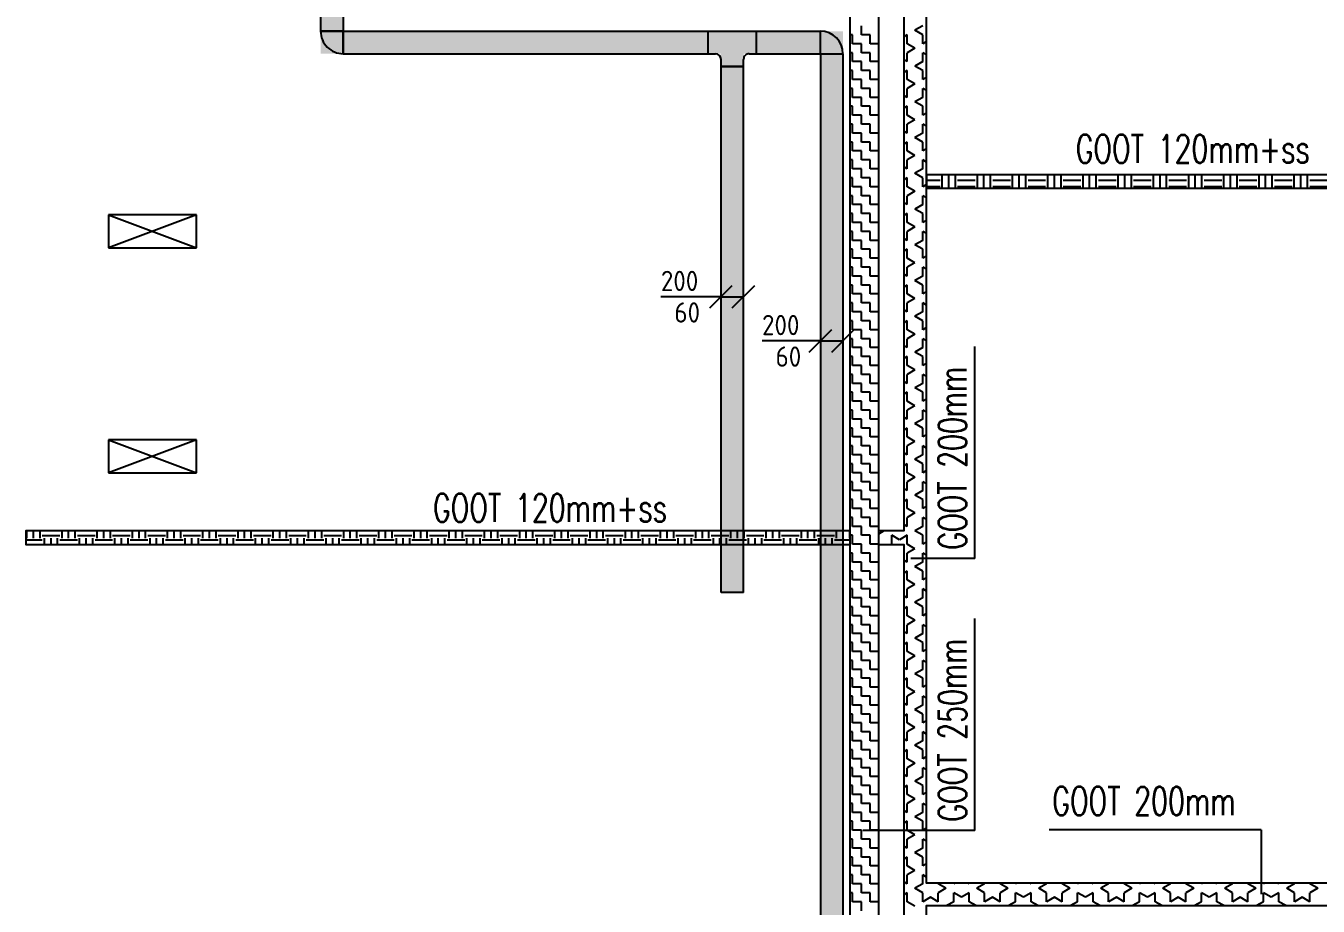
# Model space of a CAD drawing. Header units: millimetres. Extents: x -3262 to 113612, y 0 to 217318.
# Drawn here: x 91336 to 102807, y 54033 to 61852 of the extents above; entities that cross this region are included whole.
import ezdxf

# ---------------------------------------------------------------- set-up
doc = ezdxf.new("R2010")
doc.units = ezdxf.units.MM
doc.header["$LTSCALE"] = 100
for name, color, linetype in [('EL6131--_ENERGIEBEDR (1996)', 2, 'Continuous'), ('EL6131--_KG_D', 3, 'Continuous'), ('EL6131--_WG', 3, 'Continuous'), ('EM6131--_KG', 1, 'Continuous')]:
    doc.layers.add(name, color=color, linetype=linetype)
doc.styles.add('CofelyArial', font='arial.ttf')
doc.styles.add('ROMANS', font='ROMANS', dxfattribs={"width": 0.7})
doc.styles.add('STABICAD-018', font='ISOCP.SHX', dxfattribs={"height": 1.8})

# ---------------------------------------------------------------- blocks, each defined once
blk = doc.blocks.new('*X139')
at = {"color": 0}
for p, q in [((48301, 27480), (48301, 27601)), ((48359, 27480), (48359, 27601)), ((48288, 27461), (48408, 27461)), ((48288, 27402), (48408, 27402)), ((48288, 27344), (48408, 27344)), ((48301, 27168), (48301, 27324)), ((48359, 27168), (48359, 27324)), ((48288, 27148), (48408, 27148)), ((48288, 27090), (48408, 27090)), ((48288, 27031), (48408, 27031)), ((48301, 26855), (48301, 27012)), ((48359, 26855), (48359, 27012)), ((48288, 26836), (48408, 26836)), ((48288, 26777), (48408, 26777)), ((48288, 26719), (48408, 26719)), ((48301, 26543), (48301, 26699)), ((48359, 26543), (48359, 26699)), ((48288, 26523), (48408, 26523)), ((48288, 26465), (48408, 26465)), ((48288, 26406), (48408, 26406)), ((48301, 26230), (48301, 26387)), ((48359, 26230), (48359, 26387)), ((48288, 26211), (48408, 26211)), ((48288, 26152), (48408, 26152)), ((48288, 26094), (48408, 26094)), ((48301, 25918), (48301, 26074)), ((48359, 25918), (48359, 26074)), ((48288, 25898), (48408, 25898)), ((48288, 25840), (48408, 25840)), ((48288, 25781), (48408, 25781)), ((48301, 25605), (48301, 25762)), ((48359, 25605), (48359, 25762)), ((48288, 25586), (48408, 25586)), ((48288, 25527), (48408, 25527)), ((48288, 25469), (48408, 25469)), ((48301, 25293), (48301, 25449)), ((48359, 25293), (48359, 25449)), ((48288, 25273), (48408, 25273)), ((48288, 25215), (48408, 25215)), ((48288, 25156), (48408, 25156)), ((48301, 24980), (48301, 25137)), ((48359, 24980), (48359, 25137)), ((48288, 24961), (48408, 24961)), ((48288, 24902), (48408, 24902)), ((48288, 24844), (48408, 24844)), ((48301, 24668), (48301, 24824)), ((48359, 24668), (48359, 24824)), ((48288, 24648), (48408, 24648)), ((48288, 24590), (48408, 24590)), ((48288, 24531), (48408, 24531)), ((48301, 24355), (48301, 24512)), ((48359, 24355), (48359, 24512)), ((48288, 24336), (48408, 24336)), ((48288, 24277), (48408, 24277)), ((48288, 24219), (48408, 24219)), ((48301, 24043), (48301, 24199)), ((48359, 24043), (48359, 24199))]:
    blk.add_line(p, q, dxfattribs=at)
blk = doc.blocks.new('*X137')
at = {"color": 0}
for p, q in [((42324.21875, 35449.21875), (42324.21875, 35594.29876)), ((42343.75, 35585.9375), (42407.20564, 35585.9375)), ((42343.75, 35527.34375), (42407.20564, 35527.34375)), ((42343.75, 35468.75), (42407.20564, 35468.75)), ((42363.28125, 35292.96875), (42363.28125, 35449.21875)), ((42287.20564, 35429.6875), (42343.75, 35429.6875)), ((42287.20564, 35371.09375), (42343.75, 35371.09375)), ((42287.20564, 35312.5), (42343.75, 35312.5)), ((42324.21875, 35136.71875), (42324.21875, 35292.96875)), ((42343.75, 35273.4375), (42407.20564, 35273.4375)), ((42287.20564, 35117.1875), (42343.75, 35117.1875)), ((42343.75, 35214.84375), (42407.20564, 35214.84375)), ((42343.75, 35156.25), (42407.20564, 35156.25)), ((42363.28125, 34980.46875), (42363.28125, 35136.71875)), ((42287.20564, 35058.59375), (42343.75, 35058.59375)), ((42287.20564, 35000), (42343.75, 35000)), ((42324.21875, 34824.21875), (42324.21875, 34980.46875)), ((42343.75, 34960.9375), (42407.20564, 34960.9375)), ((42343.75, 34902.34375), (42407.20564, 34902.34375)), ((42287.20564, 34804.6875), (42343.75, 34804.6875)), ((42343.75, 34843.75), (42407.20564, 34843.75)), ((42363.28125, 34667.96875), (42363.28125, 34824.21875)), ((42287.20564, 34746.09375), (42343.75, 34746.09375)), ((42287.20564, 34687.5), (42343.75, 34687.5)), ((42324.21875, 34511.71875), (42324.21875, 34667.96875)), ((42343.75, 34648.4375), (42407.20564, 34648.4375)), ((42343.75, 34589.84375), (42407.20564, 34589.84375)), ((42343.75, 34531.25), (42407.20564, 34531.25)), ((42287.20564, 34492.1875), (42343.75, 34492.1875)), ((42287.20564, 34433.59375), (42343.75, 34433.59375)), ((42363.28125, 34355.46875), (42363.28125, 34511.71875)), ((42287.20564, 34375), (42343.75, 34375)), ((42324.21875, 34199.21875), (42324.21875, 34355.46875)), ((42343.75, 34335.9375), (42407.20564, 34335.9375)), ((42343.75, 34277.34375), (42407.20564, 34277.34375)), ((42343.75, 34218.75), (42407.20564, 34218.75)), ((42363.28125, 34042.96875), (42363.28125, 34199.21875)), ((42287.20564, 34179.6875), (42343.75, 34179.6875)), ((42287.20564, 34121.09375), (42343.75, 34121.09375)), ((42287.20564, 34062.5), (42343.75, 34062.5)), ((42324.21875, 33886.71875), (42324.21875, 34042.96875)), ((42343.75, 34023.4375), (42407.20564, 34023.4375)), ((42343.75, 33964.84375), (42407.20564, 33964.84375)), ((42287.20564, 33867.1875), (42343.75, 33867.1875)), ((42343.75, 33906.25), (42407.20564, 33906.25)), ((42363.28125, 33730.46875), (42363.28125, 33886.71875)), ((42287.20564, 33808.59375), (42343.75, 33808.59375)), ((42287.20564, 33750), (42343.75, 33750)), ((42324.21875, 33574.21875), (42324.21875, 33730.46875)), ((42343.75, 33710.9375), (42407.20564, 33710.9375)), ((42343.75, 33652.34375), (42407.20564, 33652.34375)), ((42287.20564, 33554.6875), (42343.75, 33554.6875)), ((42287.20564, 33496.09375), (42343.75, 33496.09375)), ((42343.75, 33593.75), (42407.20564, 33593.75)), ((42363.28125, 33417.96875), (42363.28125, 33574.21875)), ((42287.20564, 33437.5), (42343.75, 33437.5)), ((42324.21875, 33261.71875), (42324.21875, 33417.96875)), ((42343.75, 33398.4375), (42407.20564, 33398.4375)), ((42343.75, 33339.84375), (42407.20564, 33339.84375)), ((42343.75, 33281.25), (42407.20564, 33281.25)), ((42287.20564, 33242.1875), (42343.75, 33242.1875)), ((42287.20564, 33183.59375), (42343.75, 33183.59375)), ((42363.28125, 33105.46875), (42363.28125, 33261.71875)), ((42287.20564, 33125), (42343.75, 33125)), ((42324.21875, 32949.21875), (42324.21875, 33105.46875)), ((42343.75, 33085.9375), (42407.20564, 33085.9375)), ((42287.20564, 32929.6875), (42343.75, 32929.6875)), ((42343.75, 33027.34375), (42407.20564, 33027.34375)), ((42343.75, 32968.75), (42407.20564, 32968.75)), ((42363.28125, 32792.96875), (42363.28125, 32949.21875)), ((42287.20564, 32871.09375), (42343.75, 32871.09375)), ((42287.20564, 32812.5), (42343.75, 32812.5)), ((42324.21875, 32636.71875), (42324.21875, 32792.96875)), ((42343.75, 32773.4375), (42407.20564, 32773.4375)), ((42343.75, 32714.84375), (42407.20564, 32714.84375)), ((42287.20564, 32617.1875), (42343.75, 32617.1875)), ((42343.75, 32656.25), (42407.20564, 32656.25)), ((42363.28125, 32480.46875), (42363.28125, 32636.71875)), ((42287.20564, 32558.59375), (42343.75, 32558.59375)), ((42287.20564, 32500), (42343.75, 32500)), ((42324.21875, 32324.21875), (42324.21875, 32480.46875)), ((42343.75, 32460.9375), (42407.20564, 32460.9375)), ((42343.75, 32402.34375), (42407.20564, 32402.34375)), ((42287.20564, 32304.6875), (42343.75, 32304.6875)), ((42287.20564, 32246.09375), (42343.75, 32246.09375)), ((42343.75, 32343.75), (42407.20564, 32343.75)), ((42363.28125, 32167.96875), (42363.28125, 32324.21875)), ((42287.20564, 32187.5), (42343.75, 32187.5)), ((42324.21875, 32011.71875), (42324.21875, 32167.96875)), ((42343.75, 32148.4375), (42407.20564, 32148.4375)), ((42343.75, 32089.84375), (42407.20564, 32089.84375)), ((42343.75, 32031.25), (42407.20564, 32031.25)), ((42363.28125, 31855.46875), (42363.28125, 32011.71875)), ((42287.20564, 31992.1875), (42343.75, 31992.1875)), ((42287.20564, 31933.59375), (42343.75, 31933.59375)), ((42287.20564, 31875), (42343.75, 31875)), ((42324.21875, 31699.21875), (42324.21875, 31855.46875)), ((42343.75, 31835.9375), (42407.20564, 31835.9375)), ((42343.75, 31777.34375), (42407.20564, 31777.34375)), ((42287.20564, 31679.6875), (42343.75, 31679.6875)), ((42343.75, 31718.75), (42407.20564, 31718.75)), ((42363.28125, 31542.96875), (42363.28125, 31699.21875)), ((42287.20564, 31621.09375), (42343.75, 31621.09375)), ((42287.20564, 31562.5), (42343.75, 31562.5)), ((42324.21875, 31386.71875), (42324.21875, 31542.96875)), ((42343.75, 31523.4375), (42407.20564, 31523.4375)), ((42343.75, 31464.84375), (42407.20564, 31464.84375)), ((42287.20564, 31367.1875), (42343.75, 31367.1875)), ((42343.75, 31406.25), (42407.20564, 31406.25)), ((42363.28125, 31230.46875), (42363.28125, 31386.71875)), ((42287.20564, 31308.59375), (42343.75, 31308.59375)), ((42287.20564, 31250), (42343.75, 31250)), ((42324.21875, 31074.21875), (42324.21875, 31230.46875)), ((42343.75, 31210.9375), (42407.20564, 31210.9375)), ((42343.75, 31152.34375), (42407.20564, 31152.34375)), ((42343.75, 31093.75), (42407.20564, 31093.75)), ((42287.20564, 31054.6875), (42343.75, 31054.6875)), ((42287.20564, 30996.09375), (42343.75, 30996.09375)), ((42363.28125, 30917.96875), (42363.28125, 31074.21875)), ((42287.20564, 30937.5), (42343.75, 30937.5)), ((42324.21875, 30761.71875), (42324.21875, 30917.96875)), ((42343.75, 30898.4375), (42407.20564, 30898.4375)), ((42287.20564, 30742.1875), (42343.75, 30742.1875)), ((42343.75, 30839.84375), (42407.20564, 30839.84375)), ((42343.75, 30781.25), (42407.20564, 30781.25)), ((42363.28125, 30605.46875), (42363.28125, 30761.71875)), ((42287.20564, 30683.59375), (42343.75, 30683.59375)), ((42287.20564, 30625), (42343.75, 30625)), ((42324.21875, 30449.21875), (42324.21875, 30605.46875)), ((42343.75, 30585.9375), (42407.20564, 30585.9375)), ((42343.75, 30527.34375), (42407.20564, 30527.34375)), ((42287.20564, 30429.6875), (42343.75, 30429.6875)), ((42343.75, 30468.75), (42407.20564, 30468.75)), ((42363.28125, 30292.96875), (42363.28125, 30449.21875)), ((42287.20564, 30371.09375), (42343.75, 30371.09375)), ((42287.20564, 30312.5), (42343.75, 30312.5)), ((42324.21875, 30136.71875), (42324.21875, 30292.96875)), ((42343.75, 30273.4375), (42407.20564, 30273.4375)), ((42343.75, 30214.84375), (42407.20564, 30214.84375)), ((42287.20564, 30117.1875), (42343.75, 30117.1875)), ((42287.20564, 30058.59375), (42343.75, 30058.59375)), ((42343.75, 30156.25), (42407.20564, 30156.25)), ((42363.28125, 29980.46875), (42363.28125, 30136.71875)), ((42287.20564, 30000), (42343.75, 30000)), ((42324.21875, 29824.21875), (42324.21875, 29980.46875)), ((42343.75, 29960.9375), (42407.20564, 29960.9375)), ((42343.75, 29902.34375), (42407.20564, 29902.34375)), ((42343.75, 29843.75), (42407.20564, 29843.75)), ((42363.28125, 29667.96875), (42363.28125, 29824.21875)), ((42287.20564, 29804.6875), (42343.75, 29804.6875)), ((42287.20564, 29746.09375), (42343.75, 29746.09375)), ((42287.20564, 29687.5), (42343.75, 29687.5)), ((42324.21875, 29511.71875), (42324.21875, 29667.96875)), ((42343.75, 29648.4375), (42407.20564, 29648.4375)), ((42287.20564, 29492.1875), (42343.75, 29492.1875)), ((42343.75, 29589.84375), (42407.20564, 29589.84375)), ((42343.75, 29531.25), (42407.20564, 29531.25)), ((42363.28125, 29355.46875), (42363.28125, 29511.71875)), ((42287.20564, 29433.59375), (42343.75, 29433.59375)), ((42287.20564, 29375), (42343.75, 29375)), ((42324.21875, 29199.21875), (42324.21875, 29355.46875)), ((42343.75, 29335.9375), (42407.20564, 29335.9375)), ((42343.75, 29277.34375), (42407.20564, 29277.34375)), ((42287.20564, 29179.6875), (42343.75, 29179.6875)), ((42343.75, 29218.75), (42407.20564, 29218.75)), ((42363.28125, 29042.96875), (42363.28125, 29199.21875)), ((42287.20564, 29121.09375), (42343.75, 29121.09375)), ((42287.20564, 29062.5), (42343.75, 29062.5)), ((42324.21875, 28886.71875), (42324.21875, 29042.96875)), ((42343.75, 29023.4375), (42407.20564, 29023.4375)), ((42343.75, 28964.84375), (42407.20564, 28964.84375)), ((42343.75, 28906.25), (42407.20564, 28906.25)), ((42287.20564, 28867.1875), (42343.75, 28867.1875)), ((42287.20564, 28808.59375), (42343.75, 28808.59375)), ((42363.28125, 28730.46875), (42363.28125, 28886.71875)), ((42287.20564, 28750), (42343.75, 28750)), ((42324.21875, 28574.21875), (42324.21875, 28730.46875)), ((42343.75, 28710.9375), (42407.20564, 28710.9375)), ((42343.75, 28652.34375), (42407.20564, 28652.34375)), ((42343.75, 28593.75), (42407.20564, 28593.75)), ((42363.28125, 28417.96875), (42363.28125, 28574.21875)), ((42287.20564, 28554.6875), (42343.75, 28554.6875)), ((42287.20564, 28496.09375), (42343.75, 28496.09375)), ((42287.20564, 28437.5), (42343.75, 28437.5)), ((42324.21875, 28276.51456), (42324.21875, 28417.96875)), ((42343.75, 28398.4375), (42407.20564, 28398.4375)), ((42343.75, 28339.84375), (42407.20564, 28339.84375)), ((42343.75, 28281.25), (42407.20564, 28281.25))]:
    blk.add_line(p, q, dxfattribs=at)
blk = doc.blocks.new('*X105')
at = {"color": 0}
for p, q in [((42346, 27979), (42318, 28027)), ((42227, 27909), (42226, 27912)), ((42227, 27909), (42307, 27909)), ((42267, 27840), (42307, 27909)), ((39013, 27703), (39052, 27771)), ((39052, 27771), (39132, 27771)), ((39132, 27771), (39115, 27801)), ((39211, 27771), (39228, 27801)), ((39211, 27771), (39291, 27771)), ((39330, 27703), (39291, 27771)), ((39330, 27703), (39370, 27771)), ((39370, 27771), (39449, 27771)), ((39449, 27771), (39432, 27801)), ((39529, 27771), (39546, 27801)), ((39529, 27771), (39608, 27771)), ((39648, 27703), (39608, 27771)), ((39648, 27703), (39687, 27771)), ((39687, 27771), (39767, 27771)), ((39767, 27771), (39750, 27801)), ((39846, 27771), (39863, 27801)), ((39846, 27771), (39926, 27771)), ((39965, 27703), (39926, 27771)), ((39965, 27703), (40005, 27771)), ((40005, 27771), (40084, 27771)), ((40084, 27771), (40067, 27801)), ((40164, 27771), (40181, 27801)), ((40164, 27771), (40243, 27771)), ((40283, 27703), (40243, 27771)), ((40283, 27703), (40322, 27771)), ((40322, 27771), (40402, 27771)), ((40402, 27771), (40385, 27801)), ((40481, 27771), (40498, 27801)), ((40481, 27771), (40561, 27771)), ((40600, 27703), (40561, 27771)), ((40600, 27703), (40640, 27771)), ((40640, 27771), (40719, 27771)), ((40719, 27771), (40702, 27801)), ((40799, 27771), (40816, 27801)), ((40799, 27771), (40878, 27771)), ((40918, 27703), (40878, 27771)), ((40918, 27703), (40957, 27771)), ((40957, 27771), (41037, 27771)), ((41037, 27771), (41020, 27801)), ((41116, 27771), (41133, 27801)), ((41116, 27771), (41196, 27771)), ((41235, 27703), (41196, 27771)), ((41235, 27703), (41275, 27771)), ((41275, 27771), (41354, 27771)), ((41354, 27771), (41337, 27801)), ((41434, 27771), (41451, 27801)), ((41434, 27771), (41513, 27771)), ((41553, 27703), (41513, 27771)), ((41553, 27703), (41592, 27771)), ((41592, 27771), (41672, 27771)), ((41672, 27771), (41655, 27801)), ((41751, 27771), (41768, 27801)), ((41751, 27771), (41831, 27771)), ((41870, 27703), (41831, 27771)), ((41870, 27703), (41910, 27771)), ((41910, 27771), (41989, 27771)), ((41989, 27771), (41972, 27801)), ((42069, 27771), (42086, 27801)), ((42069, 27771), (42148, 27771)), ((42188, 27703), (42148, 27771)), ((42188, 27703), (42227, 27771)), ((42227, 27771), (42307, 27771)), ((42307, 27771), (42267, 27840)), ((42386, 27771), (42403, 27801)), ((42386, 27771), (42466, 27771)), ((42505, 27703), (42466, 27771)), ((42505, 27703), (42545, 27771)), ((42545, 27771), (42624, 27771)), ((42624, 27771), (42607, 27801)), ((42704, 27771), (42721, 27801)), ((42704, 27771), (42783, 27771)), ((42823, 27703), (42783, 27771)), ((42823, 27703), (42862, 27771)), ((42862, 27771), (42942, 27771)), ((42942, 27771), (42925, 27801)), ((43021, 27771), (43038, 27801)), ((43021, 27771), (43101, 27771)), ((43140, 27703), (43101, 27771)), ((43140, 27703), (43180, 27771)), ((43180, 27771), (43259, 27771)), ((43259, 27771), (43242, 27801)), ((43339, 27771), (43356, 27801)), ((43339, 27771), (43418, 27771)), ((43458, 27703), (43418, 27771)), ((43458, 27703), (43497, 27771)), ((43497, 27771), (43577, 27771)), ((43577, 27771), (43560, 27801)), ((43656, 27771), (43673, 27801)), ((43656, 27771), (43736, 27771)), ((43775, 27703), (43736, 27771)), ((43775, 27703), (43815, 27771)), ((43815, 27771), (43894, 27771)), ((43894, 27771), (43877, 27801)), ((43974, 27771), (43991, 27801)), ((43974, 27771), (44053, 27771)), ((44093, 27703), (44053, 27771)), ((44093, 27703), (44132, 27771)), ((44132, 27771), (44212, 27771)), ((44212, 27771), (44195, 27801)), ((44291, 27771), (44308, 27801)), ((44291, 27771), (44371, 27771)), ((44410, 27703), (44371, 27771)), ((44410, 27703), (44450, 27771)), ((44450, 27771), (44529, 27771)), ((44529, 27771), (44512, 27801)), ((44609, 27771), (44626, 27801)), ((44609, 27771), (44688, 27771)), ((44728, 27703), (44688, 27771)), ((44728, 27703), (44767, 27771)), ((44767, 27771), (44847, 27771)), ((44847, 27771), (44830, 27801)), ((44926, 27771), (44943, 27801)), ((44926, 27771), (45006, 27771)), ((45045, 27703), (45006, 27771)), ((45045, 27703), (45085, 27771)), ((45085, 27771), (45164, 27771)), ((45164, 27771), (45147, 27801)), ((45244, 27771), (45261, 27801)), ((45244, 27771), (45323, 27771)), ((45363, 27703), (45323, 27771)), ((45363, 27703), (45402, 27771)), ((45402, 27771), (45482, 27771)), ((45482, 27771), (45465, 27801)), ((45561, 27771), (45578, 27801)), ((45561, 27771), (45641, 27771)), ((45680, 27703), (45641, 27771)), ((45680, 27703), (45720, 27771)), ((45720, 27771), (45799, 27771)), ((45799, 27771), (45782, 27801)), ((45879, 27771), (45896, 27801)), ((45879, 27771), (45958, 27771)), ((45998, 27703), (45958, 27771)), ((45998, 27703), (46037, 27771)), ((46037, 27771), (46117, 27771)), ((46117, 27771), (46100, 27801)), ((46196, 27771), (46213, 27801)), ((46196, 27771), (46276, 27771)), ((46315, 27703), (46276, 27771)), ((46315, 27703), (46355, 27771)), ((46355, 27771), (46434, 27771)), ((46434, 27771), (46417, 27801)), ((46514, 27771), (46531, 27801)), ((46514, 27771), (46593, 27771)), ((46633, 27703), (46593, 27771)), ((46633, 27703), (46672, 27771)), ((46672, 27771), (46752, 27771)), ((46752, 27771), (46735, 27801)), ((39132, 27634), (39172, 27703)), ((39211, 27634), (39172, 27703)), ((39449, 27634), (39489, 27703)), ((39529, 27634), (39489, 27703)), ((39767, 27634), (39807, 27703)), ((39846, 27634), (39807, 27703)), ((40084, 27634), (40124, 27703)), ((40164, 27634), (40124, 27703)), ((40402, 27634), (40442, 27703)), ((40481, 27634), (40442, 27703)), ((40719, 27634), (40759, 27703)), ((40799, 27634), (40759, 27703)), ((41037, 27634), (41077, 27703)), ((41116, 27634), (41077, 27703)), ((41354, 27634), (41394, 27703)), ((41434, 27634), (41394, 27703)), ((41672, 27634), (41712, 27703)), ((41751, 27634), (41712, 27703)), ((41989, 27634), (42029, 27703)), ((42069, 27634), (42029, 27703)), ((42307, 27634), (42347, 27703)), ((42386, 27634), (42347, 27703)), ((42624, 27634), (42664, 27703)), ((42704, 27634), (42664, 27703)), ((42942, 27634), (42982, 27703)), ((43021, 27634), (42982, 27703)), ((43259, 27634), (43299, 27703)), ((43339, 27634), (43299, 27703)), ((43577, 27634), (43617, 27703)), ((43656, 27634), (43617, 27703)), ((43894, 27634), (43934, 27703)), ((43974, 27634), (43934, 27703)), ((44212, 27634), (44252, 27703)), ((44291, 27634), (44252, 27703)), ((44529, 27634), (44569, 27703)), ((44609, 27634), (44569, 27703)), ((44847, 27634), (44887, 27703)), ((44926, 27634), (44887, 27703)), ((45164, 27634), (45204, 27703)), ((45244, 27634), (45204, 27703)), ((45482, 27634), (45522, 27703)), ((45561, 27634), (45522, 27703)), ((45799, 27634), (45839, 27703)), ((45879, 27634), (45839, 27703)), ((46117, 27634), (46157, 27703)), ((46196, 27634), (46157, 27703)), ((46434, 27634), (46474, 27703)), ((46514, 27634), (46474, 27703)), ((46752, 27634), (46792, 27703)), ((46831, 27634), (46792, 27703)), ((39052, 27634), (39132, 27634)), ((39092, 27565), (39052, 27634)), ((39052, 27496), (39092, 27565)), ((39211, 27634), (39291, 27634)), ((39272, 27601), (39291, 27634)), ((39370, 27634), (39449, 27634)), ((39389, 27601), (39370, 27634)), ((39529, 27634), (39608, 27634)), ((39589, 27601), (39608, 27634)), ((39706, 27601), (39687, 27634)), ((39687, 27634), (39767, 27634)), ((39846, 27634), (39926, 27634)), ((39907, 27601), (39926, 27634)), ((40005, 27634), (40084, 27634)), ((40024, 27601), (40005, 27634)), ((40164, 27634), (40243, 27634)), ((40224, 27601), (40243, 27634)), ((40322, 27634), (40402, 27634)), ((40341, 27601), (40322, 27634)), ((40481, 27634), (40561, 27634)), ((40542, 27601), (40561, 27634)), ((40640, 27634), (40719, 27634)), ((40659, 27601), (40640, 27634)), ((40799, 27634), (40878, 27634)), ((40859, 27601), (40878, 27634)), ((40976, 27601), (40957, 27634)), ((40957, 27634), (41037, 27634)), ((41116, 27634), (41196, 27634)), ((41177, 27601), (41196, 27634)), ((41275, 27634), (41354, 27634)), ((41294, 27601), (41275, 27634)), ((41434, 27634), (41513, 27634)), ((41494, 27601), (41513, 27634)), ((41592, 27634), (41672, 27634)), ((41611, 27601), (41592, 27634)), ((41751, 27634), (41831, 27634)), ((41812, 27601), (41831, 27634)), ((41910, 27634), (41989, 27634)), ((41929, 27601), (41910, 27634)), ((42069, 27634), (42148, 27634)), ((42129, 27601), (42148, 27634)), ((42246, 27601), (42227, 27634)), ((42227, 27634), (42307, 27634)), ((42386, 27634), (42466, 27634)), ((42447, 27601), (42466, 27634)), ((42545, 27634), (42624, 27634)), ((42564, 27601), (42545, 27634)), ((42704, 27634), (42783, 27634)), ((42764, 27601), (42783, 27634)), ((42862, 27634), (42942, 27634)), ((42881, 27601), (42862, 27634)), ((43021, 27634), (43101, 27634)), ((43082, 27601), (43101, 27634)), ((43180, 27634), (43259, 27634)), ((43199, 27601), (43180, 27634)), ((43339, 27634), (43418, 27634)), ((43399, 27601), (43418, 27634)), ((43516, 27601), (43497, 27634)), ((43497, 27634), (43577, 27634)), ((43656, 27634), (43736, 27634)), ((43717, 27601), (43736, 27634)), ((43815, 27634), (43894, 27634)), ((43834, 27601), (43815, 27634)), ((43974, 27634), (44053, 27634)), ((44034, 27601), (44053, 27634)), ((44132, 27634), (44212, 27634)), ((44151, 27601), (44132, 27634)), ((44291, 27634), (44371, 27634)), ((44352, 27601), (44371, 27634)), ((44450, 27634), (44529, 27634)), ((44469, 27601), (44450, 27634)), ((44609, 27634), (44688, 27634)), ((44669, 27601), (44688, 27634)), ((44786, 27601), (44767, 27634)), ((44767, 27634), (44847, 27634)), ((44926, 27634), (45006, 27634)), ((44987, 27601), (45006, 27634)), ((45085, 27634), (45164, 27634)), ((45104, 27601), (45085, 27634)), ((45244, 27634), (45323, 27634)), ((45304, 27601), (45323, 27634)), ((45402, 27634), (45482, 27634)), ((45421, 27601), (45402, 27634)), ((45561, 27634), (45641, 27634)), ((45622, 27601), (45641, 27634)), ((45720, 27634), (45799, 27634)), ((45739, 27601), (45720, 27634)), ((45879, 27634), (45958, 27634)), ((45939, 27601), (45958, 27634)), ((46056, 27601), (46037, 27634)), ((46037, 27634), (46117, 27634)), ((46196, 27634), (46276, 27634)), ((46257, 27601), (46276, 27634)), ((46355, 27634), (46434, 27634)), ((46374, 27601), (46355, 27634)), ((46514, 27634), (46593, 27634)), ((46574, 27601), (46593, 27634)), ((46672, 27634), (46752, 27634)), ((46691, 27601), (46672, 27634)), ((39052, 27359), (39018, 27419)), ((39052, 27496), (39132, 27496)), ((39172, 27428), (39132, 27496)), ((39172, 27428), (39211, 27496)), ((39211, 27496), (39218, 27496)), ((39052, 27359), (39132, 27359)), ((39092, 27290), (39132, 27359)), ((39211, 27359), (39218, 27359)), ((39218, 27347), (39211, 27359)), ((39018, 27161), (39052, 27221)), ((39052, 27221), (39132, 27221)), ((39132, 27221), (39092, 27290)), ((39211, 27221), (39218, 27233)), ((39211, 27221), (39218, 27221)), ((39052, 27084), (39132, 27084)), ((39092, 27015), (39052, 27084)), ((39132, 27084), (39172, 27153)), ((39211, 27084), (39172, 27153)), ((39211, 27084), (39218, 27084)), ((39052, 26946), (39092, 27015)), ((39052, 26809), (39018, 26869)), ((39052, 26946), (39132, 26946)), ((39172, 26878), (39132, 26946)), ((39172, 26878), (39211, 26946)), ((39211, 26946), (39218, 26946)), ((39052, 26809), (39132, 26809)), ((39092, 26740), (39132, 26809)), ((39132, 26671), (39092, 26740)), ((39211, 26809), (39218, 26809)), ((39218, 26797), (39211, 26809)), ((39018, 26611), (39052, 26671)), ((39052, 26671), (39132, 26671)), ((39211, 26671), (39218, 26683)), ((39211, 26671), (39218, 26671)), ((39052, 26534), (39132, 26534)), ((39092, 26465), (39052, 26534)), ((39132, 26534), (39172, 26603)), ((39211, 26534), (39172, 26603)), ((39211, 26534), (39218, 26534)), ((39052, 26396), (39092, 26465)), ((39052, 26396), (39132, 26396)), ((39172, 26328), (39132, 26396)), ((39172, 26328), (39211, 26396)), ((39211, 26396), (39218, 26396)), ((39052, 26259), (39018, 26319)), ((39052, 26259), (39132, 26259)), ((39092, 26190), (39132, 26259)), ((39132, 26121), (39092, 26190)), ((39211, 26259), (39218, 26259)), ((39218, 26248), (39211, 26259)), ((39018, 26061), (39052, 26121)), ((39052, 26121), (39132, 26121)), ((39132, 25984), (39172, 26053)), ((39211, 25984), (39172, 26053)), ((39211, 26121), (39218, 26133)), ((39211, 26121), (39218, 26121)), ((39052, 25984), (39132, 25984)), ((39092, 25915), (39052, 25984)), ((39211, 25984), (39218, 25984)), ((39052, 25847), (39092, 25915)), ((39052, 25847), (39132, 25847)), ((39172, 25778), (39132, 25847)), ((39172, 25778), (39211, 25847)), ((39211, 25847), (39218, 25847)), ((39052, 25709), (39018, 25769)), ((39052, 25709), (39132, 25709)), ((39092, 25640), (39132, 25709)), ((39211, 25709), (39218, 25709)), ((39218, 25698), (39211, 25709)), ((39132, 25572), (39092, 25640)), ((39211, 25572), (39218, 25583)), ((39018, 25512), (39052, 25572)), ((39052, 25572), (39132, 25572)), ((39132, 25434), (39172, 25503)), ((39211, 25434), (39172, 25503)), ((39211, 25572), (39218, 25572)), ((39052, 25434), (39132, 25434)), ((39092, 25365), (39052, 25434)), ((39052, 25297), (39092, 25365)), ((39211, 25434), (39218, 25434)), ((39052, 25297), (39132, 25297)), ((39172, 25228), (39132, 25297)), ((39172, 25228), (39211, 25297)), ((39211, 25297), (39218, 25297)), ((39052, 25159), (39018, 25219)), ((39052, 25159), (39132, 25159)), ((39092, 25090), (39132, 25159)), ((39211, 25159), (39218, 25159)), ((39218, 25148), (39211, 25159)), ((39018, 24962), (39052, 25022)), ((39052, 25022), (39132, 25022)), ((39132, 25022), (39092, 25090)), ((39211, 25022), (39218, 25033)), ((39211, 25022), (39218, 25022)), ((39132, 24884), (39172, 24953)), ((39211, 24884), (39172, 24953)), ((39052, 24884), (39132, 24884)), ((39092, 24815), (39052, 24884)), ((39052, 24747), (39092, 24815)), ((39211, 24884), (39218, 24884)), ((39052, 24609), (39018, 24669)), ((39052, 24747), (39132, 24747)), ((39172, 24678), (39132, 24747)), ((39172, 24678), (39211, 24747)), ((39211, 24747), (39218, 24747)), ((39052, 24609), (39132, 24609)), ((39092, 24540), (39132, 24609)), ((39211, 24609), (39218, 24609)), ((39218, 24598), (39211, 24609)), ((39018, 24412), (39052, 24472)), ((39052, 24472), (39132, 24472)), ((39132, 24472), (39092, 24540)), ((39211, 24472), (39218, 24483)), ((39211, 24472), (39218, 24472)), ((39052, 24334), (39132, 24334)), ((39092, 24265), (39052, 24334)), ((39132, 24334), (39172, 24403)), ((39211, 24334), (39172, 24403)), ((39211, 24334), (39218, 24334)), ((39052, 24197), (39092, 24265)), ((39052, 24197), (39132, 24197)), ((39172, 24128), (39132, 24197)), ((39172, 24128), (39211, 24197)), ((39211, 24197), (39218, 24197))]:
    blk.add_line(p, q, dxfattribs=at)
blk = doc.blocks.new('*X104')
at = {"color": 0}
for p, q in [((39052, 28258), (39132, 28258)), ((39052, 28178), (39052, 28258)), ((39132, 28258), (39132, 28277)), ((39211, 28258), (39291, 28258)), ((39211, 28178), (39211, 28258)), ((39291, 28258), (39291, 28277)), ((39370, 28258), (39449, 28258)), ((39370, 28178), (39370, 28258)), ((39449, 28258), (39449, 28277)), ((39529, 28258), (39608, 28258)), ((39529, 28178), (39529, 28258)), ((39608, 28258), (39608, 28277)), ((39688, 28258), (39767, 28258)), ((39688, 28178), (39688, 28258)), ((39767, 28258), (39767, 28277)), ((39846, 28258), (39926, 28258)), ((39846, 28178), (39846, 28258)), ((39926, 28258), (39926, 28277)), ((40005, 28258), (40084, 28258)), ((40005, 28178), (40005, 28258)), ((40084, 28258), (40084, 28277)), ((40164, 28258), (40243, 28258)), ((40164, 28178), (40164, 28258)), ((40243, 28258), (40243, 28277)), ((40322, 28258), (40402, 28258)), ((40322, 28178), (40322, 28258)), ((40402, 28258), (40402, 28277)), ((40481, 28258), (40561, 28258)), ((40481, 28178), (40481, 28258)), ((40561, 28258), (40561, 28277)), ((40640, 28258), (40719, 28258)), ((40640, 28178), (40640, 28258)), ((40719, 28258), (40719, 28277)), ((40799, 28258), (40878, 28258)), ((40799, 28178), (40799, 28258)), ((40878, 28258), (40878, 28277)), ((40958, 28258), (41037, 28258)), ((40958, 28178), (40958, 28258)), ((41037, 28258), (41037, 28277)), ((41116, 28258), (41196, 28258)), ((41116, 28178), (41116, 28258)), ((41196, 28258), (41196, 28277)), ((41275, 28258), (41354, 28258)), ((41275, 28178), (41275, 28258)), ((41354, 28258), (41354, 28277)), ((41434, 28258), (41513, 28258)), ((41434, 28178), (41434, 28258)), ((41513, 28258), (41513, 28277)), ((41592, 28258), (41672, 28258)), ((41592, 28178), (41592, 28258)), ((41672, 28258), (41672, 28277)), ((41751, 28258), (41831, 28258)), ((41751, 28178), (41751, 28258)), ((41831, 28258), (41831, 28277)), ((41910, 28258), (41989, 28258)), ((41910, 28178), (41910, 28258)), ((41989, 28258), (41989, 28277)), ((42069, 28258), (42148, 28258)), ((42069, 28178), (42069, 28258)), ((42148, 28258), (42148, 28277)), ((42228, 28258), (42307, 28258)), ((42228, 28178), (42228, 28258)), ((42307, 28258), (42307, 28277)), ((42386, 28258), (42466, 28258)), ((42386, 28178), (42386, 28258)), ((42466, 28258), (42466, 28277)), ((42545, 28258), (42624, 28258)), ((42545, 28178), (42545, 28258)), ((42624, 28258), (42624, 28277)), ((42704, 28258), (42783, 28258)), ((42704, 28178), (42704, 28258)), ((42783, 28258), (42783, 28277)), ((42862, 28258), (42942, 28258)), ((42862, 28178), (42862, 28258)), ((42942, 28258), (42942, 28277)), ((43021, 28258), (43101, 28258)), ((43021, 28178), (43021, 28258)), ((43101, 28258), (43101, 28277)), ((43180, 28258), (43259, 28258)), ((43180, 28178), (43180, 28258)), ((43259, 28258), (43259, 28277)), ((43339, 28258), (43418, 28258)), ((43339, 28178), (43339, 28258)), ((43418, 28258), (43418, 28277)), ((43498, 28258), (43577, 28258)), ((43498, 28178), (43498, 28258)), ((43577, 28258), (43577, 28277)), ((43656, 28258), (43736, 28258)), ((43656, 28178), (43656, 28258)), ((43736, 28258), (43736, 28277)), ((43815, 28258), (43894, 28258)), ((43815, 28178), (43815, 28258)), ((43894, 28258), (43894, 28277)), ((43974, 28258), (44053, 28258)), ((43974, 28178), (43974, 28258)), ((44053, 28258), (44053, 28277)), ((44132, 28258), (44212, 28258)), ((44132, 28178), (44132, 28258)), ((44212, 28258), (44212, 28277)), ((44291, 28258), (44371, 28258)), ((44291, 28178), (44291, 28258)), ((44371, 28258), (44371, 28277)), ((44450, 28258), (44529, 28258)), ((44450, 28178), (44450, 28258)), ((44529, 28258), (44529, 28277)), ((44609, 28258), (44688, 28258)), ((44609, 28178), (44609, 28258)), ((44688, 28258), (44688, 28277)), ((44768, 28258), (44847, 28258)), ((44768, 28178), (44768, 28258)), ((44847, 28258), (44847, 28277)), ((44926, 28258), (45006, 28258)), ((44926, 28178), (44926, 28258)), ((45006, 28258), (45006, 28277)), ((45085, 28258), (45164, 28258)), ((45085, 28178), (45085, 28258)), ((45164, 28258), (45164, 28277)), ((45244, 28258), (45323, 28258)), ((45244, 28178), (45244, 28258)), ((45323, 28258), (45323, 28277)), ((45402, 28258), (45482, 28258)), ((45402, 28178), (45402, 28258)), ((45482, 28258), (45482, 28277)), ((45561, 28258), (45641, 28258)), ((45561, 28178), (45561, 28258)), ((45641, 28258), (45641, 28277)), ((45720, 28258), (45799, 28258)), ((45720, 28178), (45720, 28258)), ((45799, 28258), (45799, 28277)), ((45879, 28258), (45958, 28258)), ((45879, 28178), (45879, 28258)), ((45958, 28258), (45958, 28277)), ((46038, 28258), (46117, 28258)), ((46038, 28178), (46038, 28258)), ((46117, 28258), (46117, 28277)), ((46196, 28258), (46276, 28258)), ((46196, 28178), (46196, 28258)), ((46276, 28258), (46276, 28277)), ((46355, 28258), (46434, 28258)), ((46355, 28178), (46355, 28258)), ((46434, 28258), (46434, 28277)), ((46514, 28258), (46593, 28258)), ((46514, 28178), (46514, 28258)), ((46593, 28258), (46593, 28277)), ((46672, 28258), (46752, 28258)), ((46672, 28178), (46672, 28258)), ((46752, 28258), (46752, 28277)), ((38973, 28178), (39052, 28178)), ((39132, 28178), (39211, 28178)), ((39132, 28099), (39132, 28178)), ((39291, 28178), (39370, 28178)), ((39291, 28099), (39291, 28178)), ((39449, 28178), (39529, 28178)), ((39449, 28099), (39449, 28178)), ((39608, 28178), (39688, 28178)), ((39608, 28099), (39608, 28178)), ((39767, 28178), (39846, 28178)), ((39767, 28099), (39767, 28178)), ((39926, 28178), (40005, 28178)), ((39926, 28099), (39926, 28178)), ((40084, 28178), (40164, 28178)), ((40084, 28099), (40084, 28178)), ((40243, 28178), (40322, 28178)), ((40243, 28099), (40243, 28178)), ((40402, 28178), (40481, 28178)), ((40402, 28099), (40402, 28178)), ((40561, 28178), (40640, 28178)), ((40561, 28099), (40561, 28178)), ((40719, 28178), (40799, 28178)), ((40719, 28099), (40719, 28178)), ((40878, 28178), (40958, 28178)), ((40878, 28099), (40878, 28178)), ((41037, 28178), (41116, 28178)), ((41037, 28099), (41037, 28178)), ((41196, 28178), (41275, 28178)), ((41196, 28099), (41196, 28178)), ((41354, 28178), (41434, 28178)), ((41354, 28099), (41354, 28178)), ((41513, 28178), (41592, 28178)), ((41513, 28099), (41513, 28178)), ((41672, 28178), (41751, 28178)), ((41672, 28099), (41672, 28178)), ((41831, 28178), (41910, 28178)), ((41831, 28099), (41831, 28178)), ((41989, 28178), (42069, 28178)), ((41989, 28099), (41989, 28178)), ((42148, 28178), (42228, 28178)), ((42148, 28099), (42148, 28178)), ((42307, 28178), (42386, 28178)), ((42307, 28099), (42307, 28178)), ((42466, 28178), (42545, 28178)), ((42466, 28099), (42466, 28178)), ((42624, 28178), (42704, 28178)), ((42624, 28099), (42624, 28178)), ((42783, 28178), (42862, 28178)), ((42783, 28099), (42783, 28178)), ((42942, 28178), (43021, 28178)), ((42942, 28099), (42942, 28178)), ((43101, 28178), (43180, 28178)), ((43101, 28099), (43101, 28178)), ((43259, 28178), (43339, 28178)), ((43259, 28099), (43259, 28178)), ((43418, 28178), (43498, 28178)), ((43418, 28099), (43418, 28178)), ((43577, 28178), (43656, 28178)), ((43577, 28099), (43577, 28178)), ((43736, 28178), (43815, 28178)), ((43736, 28099), (43736, 28178)), ((43894, 28178), (43974, 28178)), ((43894, 28099), (43894, 28178)), ((44053, 28178), (44132, 28178)), ((44053, 28099), (44053, 28178)), ((44212, 28178), (44291, 28178)), ((44212, 28099), (44212, 28178)), ((44371, 28178), (44450, 28178)), ((44371, 28099), (44371, 28178)), ((44529, 28178), (44609, 28178)), ((44529, 28099), (44529, 28178)), ((44688, 28178), (44768, 28178)), ((44688, 28099), (44688, 28178)), ((44847, 28178), (44926, 28178)), ((44847, 28099), (44847, 28178)), ((45006, 28178), (45085, 28178)), ((45006, 28099), (45006, 28178)), ((45164, 28178), (45244, 28178)), ((45164, 28099), (45164, 28178)), ((45323, 28178), (45402, 28178)), ((45323, 28099), (45323, 28178)), ((45482, 28178), (45561, 28178)), ((45482, 28099), (45482, 28178)), ((45641, 28178), (45720, 28178)), ((45641, 28099), (45641, 28178)), ((45799, 28178), (45879, 28178)), ((45799, 28099), (45799, 28178)), ((45958, 28178), (46038, 28178)), ((45958, 28099), (45958, 28178)), ((46117, 28178), (46196, 28178)), ((46117, 28099), (46117, 28178)), ((46276, 28178), (46355, 28178)), ((46276, 28099), (46276, 28178)), ((46434, 28178), (46514, 28178)), ((46434, 28099), (46434, 28178)), ((46593, 28178), (46672, 28178)), ((46593, 28099), (46593, 28178)), ((46752, 28178), (46831, 28178)), ((46752, 28099), (46752, 28178)), ((39052, 28099), (39132, 28099)), ((39052, 28027), (39052, 28099)), ((39211, 28099), (39291, 28099)), ((39211, 28027), (39211, 28099)), ((39370, 28099), (39449, 28099)), ((39370, 28027), (39370, 28099)), ((39529, 28099), (39608, 28099)), ((39529, 28027), (39529, 28099)), ((39688, 28099), (39767, 28099)), ((39688, 28027), (39688, 28099)), ((39846, 28099), (39926, 28099)), ((39846, 28027), (39846, 28099)), ((40005, 28099), (40084, 28099)), ((40005, 28027), (40005, 28099)), ((40164, 28099), (40243, 28099)), ((40164, 28027), (40164, 28099)), ((40322, 28099), (40402, 28099)), ((40322, 28027), (40322, 28099)), ((40481, 28099), (40561, 28099)), ((40481, 28027), (40481, 28099)), ((40640, 28099), (40719, 28099)), ((40640, 28027), (40640, 28099)), ((40799, 28099), (40878, 28099)), ((40799, 28027), (40799, 28099)), ((40958, 28099), (41037, 28099)), ((40958, 28027), (40958, 28099)), ((41116, 28099), (41196, 28099)), ((41116, 28027), (41116, 28099)), ((41275, 28099), (41354, 28099)), ((41275, 28027), (41275, 28099)), ((41434, 28099), (41513, 28099)), ((41434, 28027), (41434, 28099)), ((41592, 28099), (41672, 28099)), ((41592, 28027), (41592, 28099)), ((41751, 28099), (41831, 28099)), ((41751, 28027), (41751, 28099)), ((41910, 28099), (41989, 28099)), ((41910, 28027), (41910, 28099)), ((42069, 28099), (42148, 28099)), ((42069, 28027), (42069, 28099)), ((42228, 28099), (42307, 28099)), ((42228, 28027), (42228, 28099)), ((42386, 28099), (42466, 28099)), ((42386, 28027), (42386, 28099)), ((42545, 28099), (42624, 28099)), ((42545, 28027), (42545, 28099)), ((42704, 28099), (42783, 28099)), ((42704, 28027), (42704, 28099)), ((42862, 28099), (42942, 28099)), ((42862, 28027), (42862, 28099)), ((43021, 28099), (43101, 28099)), ((43021, 28027), (43021, 28099)), ((43180, 28099), (43259, 28099)), ((43180, 28027), (43180, 28099)), ((43339, 28099), (43418, 28099)), ((43339, 28027), (43339, 28099)), ((43498, 28099), (43577, 28099)), ((43498, 28027), (43498, 28099)), ((43656, 28099), (43736, 28099)), ((43656, 28027), (43656, 28099)), ((43815, 28099), (43894, 28099)), ((43815, 28027), (43815, 28099)), ((43974, 28099), (44053, 28099)), ((43974, 28027), (43974, 28099)), ((44132, 28099), (44212, 28099)), ((44132, 28027), (44132, 28099)), ((44291, 28099), (44371, 28099)), ((44291, 28027), (44291, 28099)), ((44450, 28099), (44529, 28099)), ((44450, 28027), (44450, 28099)), ((44609, 28099), (44688, 28099)), ((44609, 28027), (44609, 28099)), ((44768, 28099), (44847, 28099)), ((44768, 28027), (44768, 28099)), ((44926, 28099), (45006, 28099)), ((44926, 28027), (44926, 28099)), ((45085, 28099), (45164, 28099)), ((45085, 28027), (45085, 28099)), ((45244, 28099), (45323, 28099)), ((45244, 28027), (45244, 28099)), ((45402, 28099), (45482, 28099)), ((45402, 28027), (45402, 28099)), ((45561, 28099), (45641, 28099)), ((45561, 28027), (45561, 28099)), ((45720, 28099), (45799, 28099)), ((45720, 28027), (45720, 28099)), ((45879, 28099), (45958, 28099)), ((45879, 28027), (45879, 28099)), ((46038, 28099), (46117, 28099)), ((46038, 28027), (46038, 28099)), ((46196, 28099), (46276, 28099)), ((46196, 28027), (46196, 28099)), ((46355, 28099), (46434, 28099)), ((46355, 28027), (46355, 28099)), ((46514, 28099), (46593, 28099)), ((46514, 28027), (46514, 28099)), ((46672, 28099), (46752, 28099)), ((46672, 28027), (46672, 28099))]:
    blk.add_line(p, q, dxfattribs=at)
blk = doc.blocks.new('E00112')
at = {"color": 0, "linetype": 'Continuous'}
for p, q in [((0, 1), (-1, 1)), ((-1, 1), (-1, 0)), ((-1, 0), (0, 1)), ((-1, 1), (0, 0)), ((0, 0), (0, 1)), ((-1, 0), (0, 0))]:
    blk.add_line(p, q, dxfattribs=at)
blk = doc.blocks.new('*U109')
at = {"color": 0, "linetype": 'Continuous'}
for p, q in [((0, 100, -2730), (9064, 100, -2730)), ((0, -100, -2730), (0, 100, -2730)), ((9064, -100, -2730), (9064, 100, -2730)), ((0, -100, -2730), (9064, -100, -2730))]:
    blk.add_line(p, q, dxfattribs=at)
at = {"color": 1, "style": 'CofelyArial'}
for tag in ['CODE', 'POSITIONCODE', 'SECTIONCODE']:
    blk.add_attdef(tag, (94053, 70869, 2730), '', height=1.8, dxfattribs=at)
blk = doc.blocks.new('*U110')
at = {"color": 0, "linetype": 'Continuous'}
for q in [(-100, -100, -2730), (100, 100, -2730)]:
    blk.add_line((-100, 100, -2730), q, dxfattribs=at)
blk.add_arc((-100, 100, -2730), 200, 270, 0, dxfattribs=at)
at = {"color": 1, "style": 'CofelyArial'}
for tag in ['CODE', 'POSITIONCODE', 'SECTIONCODE']:
    blk.add_attdef(tag, (94053, 61704, 2730), '', height=1.8, dxfattribs=at)
blk = doc.blocks.new('*U111')
at = {"color": 0, "linetype": 'Continuous'}
for p, q in [((0, 100, -2730), (3239, 100, -2730)), ((0, -100, -2730), (0, 100, -2730)), ((3239, -100, -2730), (3239, 100, -2730)), ((0, -100, -2730), (3239, -100, -2730))]:
    blk.add_line(p, q, dxfattribs=at)
at = {"color": 1, "style": 'CofelyArial'}
for tag in ['CODE', 'POSITIONCODE', 'SECTIONCODE']:
    blk.add_attdef(tag, (94153, 61704, 2730), '', height=1.8, dxfattribs=at)
blk = doc.blocks.new('*U112')
at = {"color": 0, "linetype": 'Continuous'}
for q in [(-100, -100, -2730), (100, 100, -2730)]:
    blk.add_line((-100, 100, -2730), q, dxfattribs=at)
blk.add_arc((-100, 100, -2730), 200, 270, 0, dxfattribs=at)
at = {"color": 1, "style": 'CofelyArial'}
for tag in ['CODE', 'POSITIONCODE', 'SECTIONCODE']:
    blk.add_attdef(tag, (98489, 61704, 2730), '', height=1.8, dxfattribs=at)
blk = doc.blocks.new('*U113')
at = {"color": 0, "linetype": 'Continuous'}
for p, q in [((0, 100, -2730), (10527, 100, -2730)), ((0, -100, -2730), (0, 100, -2730)), ((10527, -100, -2730), (10527, 100, -2730)), ((0, -100, -2730), (10527, -100, -2730))]:
    blk.add_line(p, q, dxfattribs=at)
at = {"color": 1, "style": 'CofelyArial'}
for tag in ['CODE', 'POSITIONCODE', 'SECTIONCODE']:
    blk.add_attdef(tag, (98489, 61604, 2730), '', height=1.8, dxfattribs=at)
blk = doc.blocks.new('*U114')
at = {"color": 0, "linetype": 'Continuous'}
for p, q in [((0, 100, -2730), (4671, 100, -2730)), ((0, -100, -2730), (0, 100, -2730)), ((4671, -100, -2730), (4671, 100, -2730)), ((0, -100, -2730), (4671, -100, -2730))]:
    blk.add_line(p, q, dxfattribs=at)
at = {"color": 1, "style": 'CofelyArial'}
for tag in ['CODE', 'POSITIONCODE', 'SECTIONCODE']:
    blk.add_attdef(tag, (97607, 56819, 2730), '', height=1.8, dxfattribs=at)
blk = doc.blocks.new('*U115')
at = {"color": 0, "linetype": 'Continuous'}
for p, q in [((-100, 215, -2730), (-100, 150, -2730)), ((100, 215, -2730), (-100, 215, -2730)), ((100, 215, -2730), (100, 150, -2730)), ((-215, 100, -2730), (-215, -100, -2730)), ((-150, 100, -2730), (-215, 100, -2730)), ((215, 100, -2730), (150, 100, -2730)), ((215, 100, -2730), (215, -100, -2730)), ((215, -100, -2730), (-215, -100, -2730))]:
    blk.add_line(p, q, dxfattribs=at)
for centre, start, end in [((-150, 150, -2730), 270, 0), ((150, 150, -2730), 180, 270)]:
    blk.add_arc(centre, 50, start, end, dxfattribs=at)
at = {"color": 1, "style": 'CofelyArial'}
for tag in ['CODE', 'POSITIONCODE', 'SECTIONCODE']:
    blk.add_attdef(tag, (97607, 61704, 2730), '', height=1.8, dxfattribs=at)
blk = doc.blocks.new('*U116')
at = {"color": 0, "linetype": 'Continuous'}
for p, q in [((0, 100, -2730), (567, 100, -2730)), ((0, -100, -2730), (0, 100, -2730)), ((567, -100, -2730), (567, 100, -2730)), ((0, -100, -2730), (567, -100, -2730))]:
    blk.add_line(p, q, dxfattribs=at)
at = {"color": 1, "style": 'CofelyArial'}
for tag in ['CODE', 'POSITIONCODE', 'SECTIONCODE']:
    blk.add_attdef(tag, (97822, 61704, 2730), '', height=1.8, dxfattribs=at)
blk = doc.blocks.new('*U118')
at = {"color": 0, "linetype": 'Continuous'}
for p, q in [((-105, 0, -2730), (-534, 0, -2730)), ((0, 0, -2730), (-105, 0, -2730)), ((-100, -100, -2730), (100, 100, -2730)), ((0, 0, -2730), (200, 0, -2730)), ((100, -100, -2730), (300, 100, -2730))]:
    blk.add_line(p, q, dxfattribs=at)
at = {"color": 0, "linetype": 'Continuous', "style": 'STABICAD-018'}
for s, p in [('200', (-534, 50, -2730)), ('60', (-414, -230, -2730))]:
    blk.add_text(s, height=180, dxfattribs=at).set_placement(p)
at = {"color": 1, "style": 'CofelyArial'}
blk.add_attdef('CODE', (97507, 59446, 2730), '', height=1.8, dxfattribs=at)
blk = doc.blocks.new('*U119')
at = {"color": 0, "linetype": 'Continuous'}
for p, q in [((-89, 0, -2730), (-518, 0, -2730)), ((-100, -100, -2730), (100, 100, -2730)), ((0, 0, -2730), (-89, 0, -2730)), ((0, 0, -2730), (200, 0, -2730)), ((100, -100, -2730), (300, 100, -2730))]:
    blk.add_line(p, q, dxfattribs=at)
at = {"color": 0, "linetype": 'Continuous', "style": 'STABICAD-018'}
for s, p in [('200', (-518, 50, -2730)), ('60', (-398, -230, -2730))]:
    blk.add_text(s, height=180, dxfattribs=at).set_placement(p)
at = {"color": 1, "style": 'CofelyArial'}
blk.add_attdef('CODE', (98389, 59054, 2730), '', height=1.8, dxfattribs=at)

msp = doc.modelspace()

# ---------------------------------------------------------------- hatches: boundary and pattern name
at = {"layer": 'EL6131--_ENERGIEBEDR (1996)', "linetype": 'Continuous'}
h = msp.add_hatch(dxfattribs=at)
h.set_pattern_fill('STARS', color=1, scale=25)
h.set_pattern_definition([(0, (-26298.44, -7812.82), (0, 137.48153), [79.375, -79.375]), (60, (-26298.44, -7812.82), (-119.0625, 68.74077), [79.375, -79.375]), (120, (-26258.75, -7744.08), (-119.0625, -68.74077), [79.375, -79.375])])
h.paths.add_polyline_path([(93953, 61604), (97507, 61604), (97507, 56819), (97707, 56819), (97707, 61604), (98389, 61604), (98389, 51077), (98589, 51077), (98589, 61804), (94153, 61804), (94153, 70869), (93953, 70869)])

# ---------------------------------------------------------------- linework, layer by layer
at = {"layer": 'EL6131--_ENERGIEBEDR (1996)', "color": 1, "linetype": 'Continuous'}
for p, q in [((99761, 57121), (99761, 59003)), ((99761, 57121), (99191, 57121)), ((99761, 54706), (99761, 56587)), ((99761, 54706), (98765, 54706)), ((102301, 54710), (100419, 54710)), ((102301, 54710), (102301, 54140))]:
    msp.add_line(p, q, dxfattribs=at)
at = {"layer": 'EL6131--_ENERGIEBEDR (1996)'}
for points in [[(99330, 42217), (99330, 54038), (111748, 54038), (111748, 54238), (99330, 54238), (99330, 63429), (98904, 63429), (98904, 63429), (98904, 63429), (98904, 63179), (99130, 63179), (99130, 57366), (98904, 57366), (98904, 57246), (99130, 57246), (99130, 48373), (97977, 48373), (97977, 49092), (97673, 49092), (97673, 48123), (99130, 48123), (99130, 43460)], [(98654, 45290), (98654, 47569), (97779, 47569), (97779, 47973), (98654, 47973), (98654, 63429), (98904, 63429), (98904, 63179), (98904, 53816), (98904, 53813), (98904, 53816)]]:
    msp.add_lwpolyline(points, dxfattribs=at)
for points in [[(112327, 60529), (99330, 60529), (99330, 60409), (112327, 60409)], [(98654, 57366), (91336, 57366), (91336, 57246), (98654, 57246)]]:
    msp.add_lwpolyline(points, close=True, dxfattribs=at)

# ---------------------------------------------------------------- block references
at = {"layer": 'EL6131--_ENERGIEBEDR (1996)', "color": 1, "linetype": 'Continuous', "rotation": 90}
for name, p in [('*X105', (126931, 15020)), ('*X104', (126931, 15020)), ('*X139', (126931, 12120)), ('*X137', (126931, 14959))]:
    msp.add_blockref(name, p, dxfattribs=at)
at = {"layer": 'EL6131--_KG_D', "linetype": 'Continuous'}
for name, p, rotation in [('*U109', (94053, 70869, 2730), 270), ('*U110', (94053, 61704, 2730), 270), ('*U115', (97607, 61704, 2730), 180), ('*U112', (98489, 61704, 2730), 90), ('*U113', (98489, 61604, 2730), 270), ('*U114', (97607, 56819, 2730), 90)]:
    msp.add_blockref(name, p, dxfattribs=dict(at, rotation=rotation))
for name, p in [('*U111', (94153, 61704, 2730)), ('*U116', (97822, 61704, 2730))]:
    msp.add_blockref(name, p, dxfattribs=at)
at = {"layer": 'EL6131--_WG', "xscale": 292.5, "yscale": 780, "zscale": 292.5, "rotation": 270}
for p in [(92070, 59880), (92070, 57882)]:
    msp.add_blockref('E00112', p, dxfattribs=at)
at = {"layer": 'EM6131--_KG', "linetype": 'Continuous'}
for name, p in [('*U118', (97507, 59446, 2730)), ('*U119', (98389, 59054, 2730))]:
    msp.add_blockref(name, p, dxfattribs=at)

# ---------------------------------------------------------------- texts
at = {"layer": 'EL6131--_ENERGIEBEDR (1996)', "color": 1, "linetype": 'Continuous', "style": 'ROMANS', "width": 0.7}
for s, p in [('GOOT 120mm+ss', (100655, 60634)), ('GOOT 120mm+ss', (94950, 57445)), ('GOOT 200mm', (100447, 54842))]:
    msp.add_text(s, height=250, dxfattribs=at).set_placement(p)
for s, p in [('GOOT 200mm', (99687, 57199)), ('GOOT 250mm', (99687, 54784))]:
    msp.add_text(s, height=250, rotation=90, dxfattribs=at).set_placement(p)

doc.saveas('drawing.dxf')
